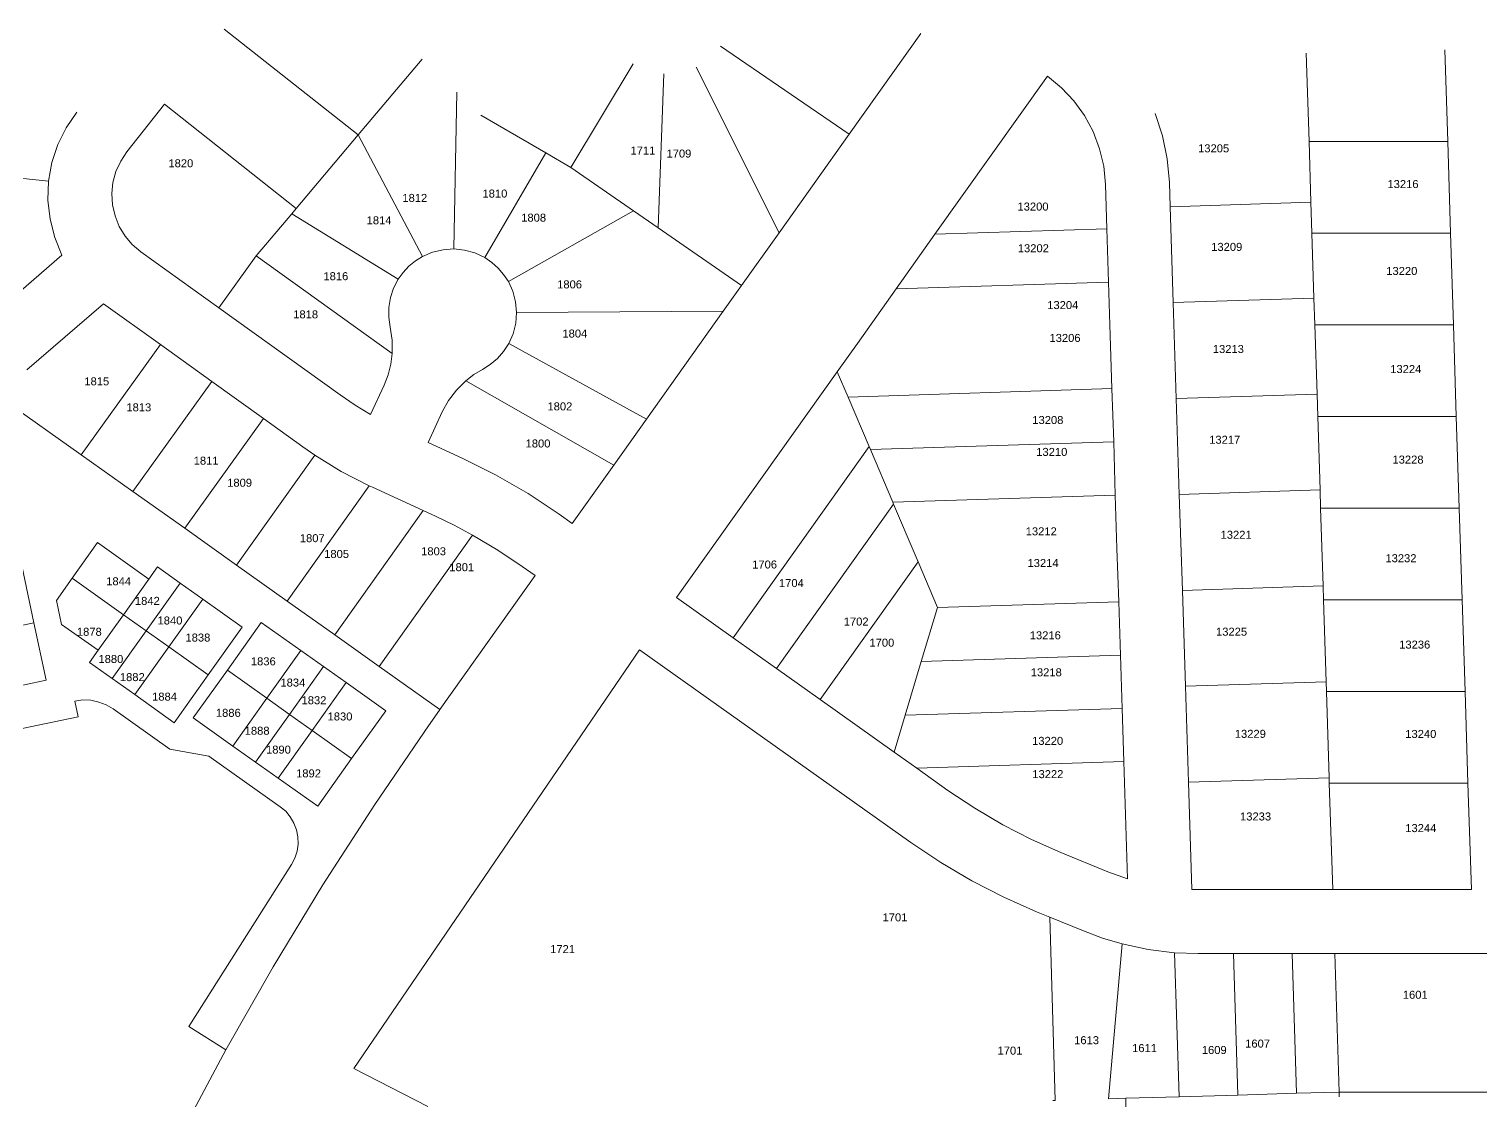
# Model space of a CAD drawing. Header units: feet. Extents: x 865220 to 5618803, y -2240498 to 1935234.
# Drawn here: x 2805746 to 2807107, y 970808 to 971813 of the extents above; entities that cross this region are included whole.
import ezdxf
from ezdxf.enums import TextEntityAlignment as Align

# ---------------------------------------------------------------- set-up
doc = ezdxf.new("R2010")
doc.units = ezdxf.units.FT
doc.header["$LTSCALE"] = 0.015
doc.header["$MEASUREMENT"] = 0
doc.layers.add('Dakota County Addresses', color=7, linetype='Continuous')
doc.layers.add('Dakota County Parcels', color=7, linetype='Continuous')
doc.styles.add('Dimensions 100', font='arial.ttf')

# ---------------------------------------------------------------- blocks, each defined once
blk = doc.blocks.new('ACMAP_ANN_TEMPLATE_Dakota County Addresses')
at = {"layer": 'Dakota County Addresses', "style": 'Dimensions 100'}
blk.add_attdef('DakotaCountyAddress', text='', height=50, dxfattribs=at).set_placement((0, 0), align=Align.CENTER)

msp = doc.modelspace()

# ---------------------------------------------------------------- linework, layer by layer
at = {"layer": 'Dakota County Parcels', "lineweight": 5}
for p, q in [((2805928.6, 971812.8), (2806054.2, 971713.5)), ((2806393.8, 971796.8), (2806514.5, 971714.3)), ((2806514.5, 971714.3), (2806581.6, 971808.7)), ((2806054.2, 971713.5), (2806114.2, 971784.7)), ((2806945.5, 971707.4), (2806942.9, 971790.3)), ((2807075.5, 971707.4), (2807072.7, 971793.3)), ((2806253.6, 971683), (2806312, 971780.1)), ((2806335.4, 971626.4), (2806340.6, 971770.8)), ((2806371.1, 971777), (2806448.8, 971621.8)), ((2806594.9, 971620.4), (2806700.3, 971768.6)), ((2805837.4, 971697.6), (2805872.8, 971742.3)), ((2805872.8, 971742.3), (2805996.2, 971644.6)), ((2806143.9, 971606.6), (2806146.8, 971753.5)), ((2806169.2, 971732.1), (2806230.1, 971696.7)), ((2806448.8, 971621.8), (2806514.5, 971714.3)), ((2805996.2, 971644.6), (2806054.2, 971713.5)), ((2806054.2, 971713.5), (2806114.6, 971599.6)), ((2806945.5, 971707.4), (2807075.5, 971707.4)), ((2806947.3, 971650.4), (2806945.5, 971707.4)), ((2807078.2, 971621.4), (2807075.5, 971707.4)), ((2806172.9, 971598.5), (2806230.1, 971696.7)), ((2806230.1, 971696.7), (2806253.6, 971683)), ((2805637.9, 971683.4), (2805764, 971670.2)), ((2806253.6, 971683), (2806312.3, 971642.4)), ((2806756, 971625.5), (2806754.7, 971667.1)), ((2806815.4, 971646.2), (2806814.7, 971669)), ((2806815.4, 971646.2), (2806947.3, 971650.4)), ((2806818.3, 971556.3), (2806815.4, 971646.2)), ((2806948.2, 971621.4), (2806947.3, 971650.4)), ((2805958.7, 971600.1), (2805992, 971639.6)), ((2805992, 971639.6), (2805996.2, 971644.6)), ((2805992, 971639.6), (2806091.7, 971578.1)), ((2806195, 971576.1), (2806312.3, 971642.4)), ((2806312.3, 971642.4), (2806335.4, 971626.4)), ((2806335.4, 971626.4), (2806413.6, 971572.3)), ((2806413.6, 971572.3), (2806448.8, 971621.8)), ((2806558.6, 971569.2), (2806594.9, 971620.4)), ((2806594.9, 971620.4), (2806756, 971625.5)), ((2806757.6, 971575.5), (2806756, 971625.5)), ((2806948.2, 971621.4), (2807078.2, 971621.4)), ((2806948.2, 971621.4), (2806948.2, 971621.4)), ((2806950.1, 971560.4), (2806948.2, 971621.4)), ((2807080.9, 971535.5), (2807078.2, 971621.4)), ((2805703.6, 971537.7), (2805776.6, 971600.8)), ((2805850.6, 971603.9), (2805923.7, 971551.4)), ((2805923.7, 971551.4), (2805958.7, 971600.1)), ((2805958.7, 971600.1), (2806086.2, 971508.6)), ((2806396.5, 971548.3), (2806413.6, 971572.3)), ((2806522.2, 971518), (2806558.6, 971569.2)), ((2806558.6, 971569.2), (2806757.6, 971575.5)), ((2806759.2, 971525.5), (2806757.6, 971575.5)), ((2805743.7, 971493.1), (2805815.6, 971555.1)), ((2805815.6, 971555.1), (2805868.8, 971516.9)), ((2805923.7, 971551.4), (2806037.4, 971469.7)), ((2806818.3, 971556.3), (2806950.1, 971560.4)), ((2806821.1, 971466.3), (2806818.3, 971556.3)), ((2806951, 971535.5), (2806950.1, 971560.4)), ((2806202.7, 971547), (2806396.5, 971548.3)), ((2806324.6, 971447.1), (2806396.5, 971548.3)), ((2806760.8, 971475.6), (2806759.2, 971525.5)), ((2806951, 971535.5), (2807080.9, 971535.5)), ((2806953, 971470.5), (2806951, 971535.5)), ((2807083.6, 971449.5), (2807080.9, 971535.5)), ((2805794.6, 971413.6), (2805868.8, 971516.9)), ((2805868.8, 971516.9), (2805917.1, 971482.2)), ((2806195.4, 971517.8), (2806324.6, 971447.1)), ((2806503.3, 971491.5), (2806522.2, 971518)), ((2806155.1, 971482.9), (2806293.9, 971403.9)), ((2806352.7, 971279.6), (2806503.3, 971491.5)), ((2806503.3, 971491.5), (2806513.4, 971467.7)), ((2805843.1, 971379.1), (2805917.1, 971482.2)), ((2805917.1, 971482.2), (2805965.4, 971447.5)), ((2806065.9, 971451.3), (2806078.6, 971478.9)), ((2806513.4, 971467.7), (2806760.8, 971475.6)), ((2806762.4, 971425.6), (2806760.8, 971475.6)), ((2806821.1, 971466.3), (2806953, 971470.5)), ((2806953.7, 971449.5), (2806953, 971470.5)), ((2805722.4, 971464.9), (2805794.6, 971413.6)), ((2806513.4, 971467.7), (2806533.1, 971421.2)), ((2806823.9, 971376.4), (2806821.1, 971466.3)), ((2805891.6, 971344.7), (2805965.4, 971447.5)), ((2805965.4, 971447.5), (2806002.4, 971421)), ((2806119.9, 971425), (2806133.1, 971453.8)), ((2806293.9, 971403.9), (2806324.6, 971447.1)), ((2806953.7, 971449.5), (2807083.6, 971449.5)), ((2806955.9, 971380.6), (2806953.7, 971449.5)), ((2807086.3, 971363.6), (2807083.6, 971449.5)), ((2806002.4, 971421), (2806013.5, 971413.3)), ((2806119.9, 971425), (2806151.7, 971410.4)), ((2806405.7, 971241.9), (2806533.1, 971421.2)), ((2806533.1, 971421.2), (2806534.4, 971418.4)), ((2806534.4, 971418.4), (2806762.4, 971425.6)), ((2806534.4, 971418.4), (2806555.3, 971369)), ((2806763.9, 971375.6), (2806762.4, 971425.6)), ((2805794.6, 971413.6), (2805843.1, 971379.1)), ((2805940.2, 971310.1), (2806013.5, 971413.3)), ((2806254.9, 971349.1), (2806293.9, 971403.9)), ((2805843.1, 971379.1), (2805891.6, 971344.7)), ((2805987.6, 971276.4), (2806064.5, 971384.5)), ((2806064.5, 971384.5), (2806067.6, 971383.1)), ((2806067.6, 971383.1), (2806115.1, 971361.2)), ((2806555.3, 971369), (2806763.9, 971375.6)), ((2806765.5, 971325.7), (2806763.9, 971375.6)), ((2806823.9, 971376.4), (2806955.9, 971380.6)), ((2806826.8, 971286.4), (2806823.9, 971376.4)), ((2806956.4, 971363.6), (2806955.9, 971380.6)), ((2806032.3, 971244.7), (2806115.1, 971361.2)), ((2806115.1, 971361.2), (2806126.6, 971355.9)), ((2806446.5, 971213), (2806556.1, 971367.2)), ((2806555.3, 971369), (2806556.1, 971367.2)), ((2806556.1, 971367.2), (2806576.2, 971319.7)), ((2806956.4, 971363.6), (2807086.3, 971363.6)), ((2806958.7, 971290.6), (2806956.4, 971363.6)), ((2807089.1, 971277.6), (2807086.3, 971363.6)), ((2806242.7, 971357.8), (2806254.9, 971349.1)), ((2805891.6, 971344.7), (2805940.2, 971310.1)), ((2806073.8, 971215.1), (2806161.4, 971338.3)), ((2805786.1, 971297.7), (2805809.9, 971331.2)), ((2805809.9, 971331.2), (2805858, 971297)), ((2806576.2, 971319.7), (2806579, 971313.2)), ((2806767.1, 971275.7), (2806765.5, 971325.7)), ((2805739, 971309.7), (2805750.3, 971255.9)), ((2805858, 971297), (2805866.1, 971308.4)), ((2805866.1, 971308.4), (2805887.3, 971293.3)), ((2805940.2, 971310.1), (2805987.6, 971276.4)), ((2806208, 971308.9), (2806220.2, 971300.2)), ((2806487.2, 971184), (2806579, 971313.2)), ((2806579, 971313.2), (2806597.2, 971270.3)), ((2805771.4, 971277), (2805786.1, 971297.7)), ((2805786.1, 971297.7), (2805834.2, 971263.6)), ((2805834.2, 971263.6), (2805858, 971297)), ((2805855.4, 971248.5), (2805887.3, 971293.3)), ((2805887.3, 971293.3), (2805908.5, 971278.3)), ((2806130.9, 971174.6), (2806220.2, 971300.2)), ((2806352.7, 971279.6), (2806405.7, 971241.9)), ((2806826.8, 971286.4), (2806958.7, 971290.6)), ((2806829.6, 971196.5), (2806826.8, 971286.4)), ((2806959.1, 971277.6), (2806958.7, 971290.6)), ((2805776.2, 971254.5), (2805771.4, 971277)), ((2805876.6, 971233.5), (2805908.5, 971278.3)), ((2805908.5, 971278.3), (2805945.6, 971251.9)), ((2805987.6, 971276.4), (2806032.3, 971244.7)), ((2806582, 971219.8), (2806597.2, 971270.3)), ((2806597.2, 971270.3), (2806767.1, 971275.7)), ((2806768.7, 971225.7), (2806767.1, 971275.7)), ((2806959.1, 971277.6), (2807089.1, 971277.6)), ((2806961.5, 971200.7), (2806959.1, 971277.6)), ((2807091.8, 971191.7), (2807089.1, 971277.6)), ((2805709.7, 971247.3), (2805750.3, 971255.9)), ((2805750.3, 971255.9), (2805761.7, 971202.1)), ((2805776.2, 971254.5), (2805810.5, 971230.2)), ((2805810.5, 971230.2), (2805834.2, 971263.6)), ((2805834.2, 971263.6), (2805855.4, 971248.5)), ((2805913.7, 971207.1), (2805945.6, 971251.9)), ((2805931.6, 971211.6), (2805963.4, 971256.4)), ((2805963.4, 971256.4), (2806000.5, 971230)), ((2805823.6, 971203.7), (2805855.4, 971248.5)), ((2805855.4, 971248.5), (2805876.6, 971233.5)), ((2806032.3, 971244.7), (2806073.8, 971215.1)), ((2806405.7, 971241.9), (2806446.5, 971213)), ((2805802.4, 971218.7), (2805810.5, 971230.2)), ((2805844.8, 971188.6), (2805876.6, 971233.5)), ((2805876.6, 971233.5), (2805913.7, 971207.1)), ((2805968.7, 971185.2), (2806000.5, 971230)), ((2806000.5, 971230), (2806021.7, 971215)), ((2806050.3, 970838), (2806318, 971230.7)), ((2806318, 971230.7), (2806572.4, 971049.9)), ((2806582, 971219.8), (2806768.7, 971225.7)), ((2806770.3, 971175.7), (2806768.7, 971225.7)), ((2805802.4, 971218.7), (2805823.6, 971203.7)), ((2805899.7, 971166.7), (2805931.6, 971211.6)), ((2805931.6, 971211.6), (2805968.7, 971185.2)), ((2805989.9, 971170.1), (2806021.7, 971215)), ((2806021.7, 971215), (2806042.9, 971199.9)), ((2806073.8, 971215.1), (2806130.9, 971174.6)), ((2806446.5, 971213), (2806487.2, 971184)), ((2806566.9, 971169.3), (2806582, 971219.8)), ((2805721.1, 971193.5), (2805761.7, 971202.1)), ((2805823.6, 971203.7), (2805844.8, 971188.6)), ((2805881.8, 971162.3), (2805913.7, 971207.1)), ((2806011, 971155.1), (2806042.9, 971199.9)), ((2806042.9, 971199.9), (2806080, 971173.5)), ((2806829.6, 971196.5), (2806961.5, 971200.7)), ((2805844.8, 971188.6), (2805881.8, 971162.3)), ((2805936.8, 971140.4), (2805968.7, 971185.2)), ((2805968.7, 971185.2), (2805989.9, 971170.1)), ((2806487.2, 971184), (2806556.5, 971134.8)), ((2806832.5, 971106.5), (2806829.6, 971196.5)), ((2806961.8, 971191.7), (2807091.8, 971191.7)), ((2806964.4, 971110.7), (2806961.8, 971191.7)), ((2807094.5, 971105.7), (2807091.8, 971191.7)), ((2805791.8, 971167.9), (2805788.7, 971182.6)), ((2805824.6, 971175.2), (2805877.6, 971137.5)), ((2805958, 971125.3), (2805989.9, 971170.1)), ((2805989.9, 971170.1), (2806011, 971155.1)), ((2806048.1, 971128.7), (2806080, 971173.5)), ((2806566.9, 971169.3), (2806770.3, 971175.7)), ((2806771.8, 971125.8), (2806770.3, 971175.7)), ((2805684.2, 971145.2), (2805791.8, 971167.9)), ((2805899.7, 971166.7), (2805936.8, 971140.4)), ((2806556.5, 971134.8), (2806566.9, 971169.3)), ((2805979.2, 971110.3), (2806011, 971155.1)), ((2806011, 971155.1), (2806048.1, 971128.7)), ((2805877.6, 971137.5), (2805914.3, 971131)), ((2805914.3, 971131), (2805981.1, 971083.5)), ((2805936.8, 971140.4), (2805958, 971125.3)), ((2806556.5, 971134.8), (2806577.8, 971119.6)), ((2805958, 971125.3), (2805979.2, 971110.3)), ((2806016.3, 971083.9), (2806048.1, 971128.7)), ((2806577.8, 971119.6), (2806771.8, 971125.8)), ((2806577.8, 971119.6), (2806607.1, 971098.8)), ((2806775.3, 971015.8), (2806771.8, 971125.8)), ((2805979.2, 971110.3), (2806016.3, 971083.9)), ((2806832.5, 971106.5), (2806964.4, 971110.7)), ((2806835.7, 971005.9), (2806832.5, 971106.5)), ((2806964.5, 971105.7), (2806964.4, 971110.7)), ((2806964.5, 971105.7), (2807094.5, 971105.7)), ((2806967.7, 971005.8), (2806964.5, 971105.7)), ((2807097.7, 971005.8), (2807094.5, 971105.7)), ((2806713, 971040.5), (2806756.8, 971022.5)), ((2805895.6, 970877.3), (2805991.8, 971029.4)), ((2806756.8, 971022.5), (2806775.3, 971015.8)), ((2806835.7, 971005.9), (2806841.6, 971005.8)), ((2806841.6, 971005.8), (2806967.7, 971005.8)), ((2806967.7, 971005.8), (2807097.7, 971005.8)), ((2806690.2, 970984.9), (2806702.6, 970979.9)), ((2806702.6, 970979.9), (2806734, 970967)), ((2806707.5, 970808.1), (2806702.6, 970979.9)), ((2806757.5, 970809.6), (2806770.3, 970954.9)), ((2806823.8, 970811.5), (2806819.5, 970946.6)), ((2806819.5, 970946.6), (2806841.6, 970945.8)), ((2806841.6, 970945.8), (2806874.6, 970945.8)), ((2806878.8, 970813.1), (2806874.6, 970945.8)), ((2806874.6, 970945.8), (2806929.6, 970945.8)), ((2806933.7, 970814.7), (2806929.6, 970945.8)), ((2806929.6, 970945.8), (2806969.6, 970945.8)), ((2806969.6, 970945.8), (2807129.6, 970945.8)), ((2806973.7, 970815.9), (2806969.6, 970945.8)), ((2805895.6, 970877.3), (2805930.3, 970855.4)), ((2805930.3, 970855.4), (2805892.5, 970784.4)), ((2806050.3, 970838), (2806119.6, 970802.3)), ((2806705.5, 970808.1), (2806707.5, 970808.1)), ((2806757.5, 970809.6), (2806773.8, 970810.1)), ((2806773.8, 970810.1), (2806823.8, 970811.5)), ((2806774.1, 970778.1), (2806773.8, 970810.1)), ((2806823.8, 970811.5), (2806878.8, 970813.1)), ((2806878.8, 970813.1), (2806933.7, 970814.7)), ((2806933.7, 970814.7), (2806973.7, 970815.9)), ((2806973.7, 970815.9), (2806982.4, 970815.9)), ((2806973.7, 970813.1), (2806973.7, 970815.9)), ((2806973.8, 970811.5), (2806973.7, 970813.1)), ((2806982.4, 970815.9), (2807133.7, 970815.9))]:
    msp.add_line(p, q, dxfattribs=at)
for points in [[(2806754.7, 971667.1), (2806753.1, 971684.1), (2806749.2, 971700.6), (2806743.2, 971716.6), (2806735.1, 971731.6), (2806725.2, 971745.4), (2806713.5, 971757.8), (2806700.3, 971768.6)], [(2805790.4, 971734.8), (2805780.4, 971720.2), (2805772.6, 971704.4), (2805767.1, 971687.6), (2805764, 971670.2)], [(2806814.7, 971669), (2806812.7, 971691), (2806808.2, 971712.6), (2806801.2, 971733.5)], [(2805837.4, 971697.6), (2805831.6, 971688.8), (2805827.2, 971679.2), (2805824.4, 971669), (2805823.3, 971658.5), (2805824, 971647.9), (2805826.3, 971637.6), (2805830.2, 971627.8), (2805835.7, 971618.7), (2805842.5, 971610.7), (2805850.6, 971603.9)], [(2805764, 971670.2), (2805763.4, 971652.3), (2805765.4, 971634.6), (2805769.8, 971617.3), (2805776.6, 971600.8)], [(2806143.9, 971606.6), (2806133.8, 971605.9), (2806123.9, 971603.6), (2806114.6, 971599.6)], [(2806172.9, 971598.5), (2806163.7, 971602.8), (2806154, 971605.5), (2806143.9, 971606.6)], [(2806114.6, 971599.6), (2806107.9, 971595.4), (2806101.7, 971590.4), (2806096.3, 971584.6), (2806091.7, 971578.1)], [(2806195, 971576.1), (2806190.6, 971582.7), (2806185.4, 971588.7), (2806179.5, 971594), (2806172.9, 971598.5)], [(2806091.7, 971578.1), (2806087.4, 971569.8), (2806084.5, 971561), (2806083, 971551.8), (2806082.9, 971542.5), (2806084.2, 971533.3)], [(2806202.7, 971547), (2806201.8, 971557.1), (2806199.2, 971566.9), (2806195, 971576.1)], [(2806195.4, 971517.8), (2806199.5, 971527.1), (2806201.9, 971536.9), (2806202.7, 971547)], [(2806086.2, 971508.6), (2806086.1, 971521), (2806084.2, 971533.3)], [(2806170.7, 971493.5), (2806178.1, 971498.2), (2806184.8, 971503.8), (2806190.6, 971510.4), (2806195.4, 971517.8)], [(2806078.6, 971478.9), (2806082.3, 971488.4), (2806084.8, 971498.4), (2806086.2, 971508.6)], [(2806155.1, 971482.9), (2806146.4, 971474.3), (2806139, 971464.6), (2806133.1, 971453.8)], [(2806170.7, 971493.5), (2806162.6, 971488.7), (2806155.1, 971482.9)], [(2806037.4, 971469.7), (2806051.4, 971460.2), (2806065.9, 971451.3)], [(2806013.5, 971413.3), (2806038.4, 971398), (2806064.5, 971384.5)], [(2806242.7, 971357.8), (2806213.5, 971377.2), (2806183.1, 971394.8), (2806151.7, 971410.4)], [(2806161.4, 971338.3), (2806144.2, 971347.4), (2806126.6, 971355.9)], [(2806208, 971308.9), (2806185.1, 971324.2), (2806161.4, 971338.3)], [(2806961.8, 971191.7), (2806961.8, 971191.7), (2806961.5, 971200.7)], [(2805824.6, 971175.2), (2805818.1, 971179), (2805811.1, 971181.7), (2805803.7, 971183.3), (2805796.2, 971183.6), (2805788.7, 971182.6)], [(2806130.9, 971174.6), (2806130.6, 971174.2), (2806120.3, 971159.5), (2806069.7, 971085.5), (2806021.1, 971010.1), (2805974.6, 970933.3), (2805930.3, 970855.4)], [(2806607.1, 971098.8), (2806632.3, 971082), (2806658.4, 971066.6), (2806685.3, 971052.8), (2806713, 971040.5)], [(2805991.8, 971029.4), (2805994.9, 971035.4), (2805997, 971041.8), (2805997.9, 971048.5), (2805997.7, 971055.3), (2805996.4, 971061.9), (2805994, 971068.2), (2805990.6, 971074), (2805986.3, 971079.2), (2805981.1, 971083.5)], [(2806572.4, 971049.9), (2806600.4, 971031.2), (2806629.4, 971014.1), (2806659.4, 970998.6), (2806690.2, 970984.9)], [(2806734, 970967), (2806751.9, 970960.3), (2806770.3, 970954.9)], [(2806770.3, 970954.9), (2806794.7, 970949.7), (2806819.5, 970946.6)]]:
    msp.add_lwpolyline(points, dxfattribs=at)

# ---------------------------------------------------------------- block references
at = {"layer": 'Dakota County Addresses', "lineweight": 5, "xscale": 0.15, "yscale": 0.15, "zscale": 0.15}
for p, values in [((2806321.1, 971695.1), {'DakotaCountyAddress': '1711'}), ((2806856.1, 971697.2), {'DakotaCountyAddress': '13205'}), ((2805888, 971683.2), {'DakotaCountyAddress': '1820'}), ((2806354.9, 971692.3), {'DakotaCountyAddress': '1709'}), ((2806182.4, 971654.8), {'DakotaCountyAddress': '1810'}), ((2807033.6, 971663.7), {'DakotaCountyAddress': '13216'}), ((2806107.3, 971650.7), {'DakotaCountyAddress': '1812'}), ((2806686.8, 971642.6), {'DakotaCountyAddress': '13200'}), ((2806073.8, 971629.7), {'DakotaCountyAddress': '1814'}), ((2806218.7, 971632.2), {'DakotaCountyAddress': '1808'}), ((2806687.1, 971603.5), {'DakotaCountyAddress': '13202'}), ((2806868.4, 971604.8), {'DakotaCountyAddress': '13209'}), ((2806033.3, 971577.3), {'DakotaCountyAddress': '1816'}), ((2807032.5, 971582.2), {'DakotaCountyAddress': '13220'}), ((2806252.4, 971569.6), {'DakotaCountyAddress': '1806'}), ((2806714.7, 971550.2), {'DakotaCountyAddress': '13204'}), ((2806005, 971541.5), {'DakotaCountyAddress': '1818'}), ((2806257.3, 971523.5), {'DakotaCountyAddress': '1804'}), ((2806716.8, 971519.4), {'DakotaCountyAddress': '13206'}), ((2806869.9, 971509), {'DakotaCountyAddress': '13213'}), ((2807036.2, 971490.2), {'DakotaCountyAddress': '13224'}), ((2805809.2, 971478.7), {'DakotaCountyAddress': '1815'}), ((2805848.6, 971454.3), {'DakotaCountyAddress': '1813'}), ((2806243.3, 971455.2), {'DakotaCountyAddress': '1802'}), ((2806700.7, 971442.4), {'DakotaCountyAddress': '13208'}), ((2806866.5, 971423.9), {'DakotaCountyAddress': '13217'}), ((2806222.8, 971420.4), {'DakotaCountyAddress': '1800'}), ((2806704.4, 971412.5), {'DakotaCountyAddress': '13210'}), ((2805911.7, 971404.3), {'DakotaCountyAddress': '1811'}), ((2807038.3, 971405.3), {'DakotaCountyAddress': '13228'}), ((2805943.1, 971383.6), {'DakotaCountyAddress': '1809'}), ((2806011.2, 971331.6), {'DakotaCountyAddress': '1807'}), ((2806694.5, 971338), {'DakotaCountyAddress': '13212'}), ((2806877.2, 971334.8), {'DakotaCountyAddress': '13221'}), ((2806034, 971316.8), {'DakotaCountyAddress': '1805'}), ((2806124.9, 971319.3), {'DakotaCountyAddress': '1803'}), ((2807031.7, 971312.8), {'DakotaCountyAddress': '13232'}), ((2806151.3, 971304.4), {'DakotaCountyAddress': '1801'}), ((2806435.2, 971306.9), {'DakotaCountyAddress': '1706'}), ((2806696.2, 971308.3), {'DakotaCountyAddress': '13214'}), ((2805829.7, 971291.2), {'DakotaCountyAddress': '1844'}), ((2806460.3, 971289.5), {'DakotaCountyAddress': '1704'}), ((2805856.6, 971272.8), {'DakotaCountyAddress': '1842'}), ((2805877.8, 971254.4), {'DakotaCountyAddress': '1840'}), ((2806521, 971253.4), {'DakotaCountyAddress': '1702'}), ((2806872.9, 971243.9), {'DakotaCountyAddress': '13225'}), ((2805802.2, 971243.8), {'DakotaCountyAddress': '1878'}), ((2805904, 971238.4), {'DakotaCountyAddress': '1838'}), ((2806545.1, 971233.6), {'DakotaCountyAddress': '1700'}), ((2806698.3, 971240.5), {'DakotaCountyAddress': '13216'}), ((2807044.6, 971231.8), {'DakotaCountyAddress': '13236'}), ((2805822.4, 971218.3), {'DakotaCountyAddress': '1880'}), ((2805965.3, 971216.1), {'DakotaCountyAddress': '1836'}), ((2806699.2, 971205.8), {'DakotaCountyAddress': '13218'}), ((2805842.5, 971201.3), {'DakotaCountyAddress': '1882'}), ((2805993, 971196.2), {'DakotaCountyAddress': '1834'}), ((2805872.7, 971183), {'DakotaCountyAddress': '1884'}), ((2806012.8, 971179.6), {'DakotaCountyAddress': '1832'}), ((2805932.5, 971167.8), {'DakotaCountyAddress': '1886'}), ((2806037.2, 971164.4), {'DakotaCountyAddress': '1830'}), ((2805959.5, 971151), {'DakotaCountyAddress': '1888'}), ((2806700.5, 971141.5), {'DakotaCountyAddress': '13220'}), ((2806890.5, 971148.1), {'DakotaCountyAddress': '13229'}), ((2807050.3, 971148), {'DakotaCountyAddress': '13240'}), ((2805979.5, 971133.3), {'DakotaCountyAddress': '1890'}), ((2806007.7, 971111), {'DakotaCountyAddress': '1892'}), ((2806700.7, 971110.3), {'DakotaCountyAddress': '13222'}), ((2806895.4, 971070.6), {'DakotaCountyAddress': '13233'}), ((2807050.3, 971059.7), {'DakotaCountyAddress': '13244'}), ((2806557.4, 970976), {'DakotaCountyAddress': '1701'}), ((2806245.8, 970946.2), {'DakotaCountyAddress': '1721'}), ((2807045.1, 970903.4), {'DakotaCountyAddress': '1601'}), ((2806665.2, 970851), {'DakotaCountyAddress': '1701'}), ((2806737, 970860.8), {'DakotaCountyAddress': '1613'}), ((2806791.3, 970853.4), {'DakotaCountyAddress': '1611'}), ((2806856.7, 970851.6), {'DakotaCountyAddress': '1609'}), ((2806897.3, 970857.6), {'DakotaCountyAddress': '1607'})]:
    msp.add_blockref('ACMAP_ANN_TEMPLATE_Dakota County Addresses', p, dxfattribs=at).add_auto_attribs(values)

doc.saveas('drawing.dxf')
